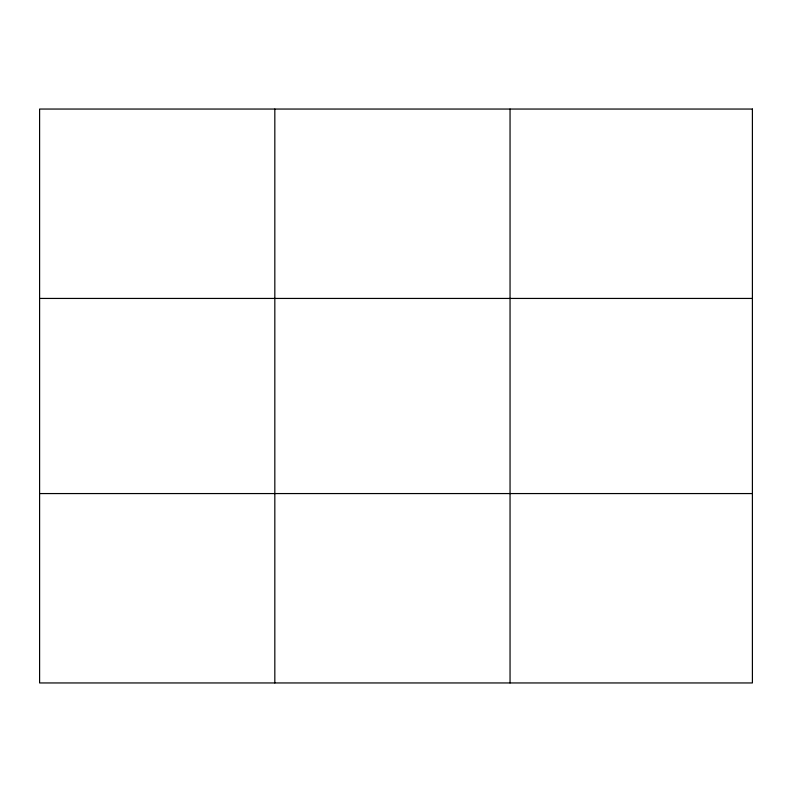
<?xml version="1.0" encoding="UTF-8"?>
<svg xmlns="http://www.w3.org/2000/svg" width="792" height="792" viewBox="0 0 792 792"><rect width="100%" height="100%" fill="white"/><g stroke="black" fill="none" stroke-linecap="round" stroke-linejoin="round"><path stroke-width="1.19" d="M274.824 109.049L274.824 682.952M510.048 109.049L510.048 682.952M39.6 298.435L752.4 298.435M39.6 493.565L752.4 493.565M752.4 109.049L752.4 682.952L39.6 682.952L39.6 109.049L752.4 109.049"/></g></svg>
